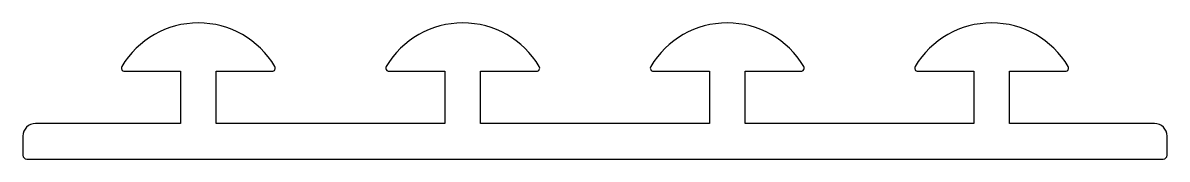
# Model space of a CAD drawing. Extents: x 2.1 to 92.1, y 1.9 to 12.6.
import ezdxf

# ---------------------------------------------------------------- set-up
doc = ezdxf.new("R2010")
doc.units = 0
doc.layers.get('0').update_dxf_attribs({"linetype": 'CONTINUOUS'})

msp = doc.modelspace()

# ---------------------------------------------------------------- linework, layer by layer
for p, q in [((10.14, 8.815), (14.542, 8.815)), ((14.542, 8.815), (14.542, 4.715)), ((17.342, 4.715), (17.342, 8.815)), ((17.342, 8.815), (21.744, 8.815)), ((30.94, 8.815), (35.342, 8.815)), ((35.342, 8.815), (35.342, 4.715)), ((38.142, 4.715), (38.142, 8.815)), ((38.142, 8.815), (42.544, 8.815)), ((51.74, 8.815), (56.142, 8.815)), ((56.142, 8.815), (56.142, 4.715)), ((58.942, 4.715), (58.942, 8.815)), ((58.942, 8.815), (63.344, 8.815)), ((72.54, 8.815), (76.942, 8.815)), ((76.942, 8.815), (76.942, 4.715)), ((79.742, 4.715), (79.742, 8.815)), ((79.742, 8.815), (84.144, 8.815)), ((14.542, 4.715), (3.142, 4.715)), ((35.342, 4.715), (17.342, 4.715)), ((56.142, 4.715), (38.142, 4.715)), ((76.942, 4.715), (58.942, 4.715)), ((91.142, 4.715), (79.742, 4.715)), ((2.142, 3.715), (2.142, 2.215)), ((92.142, 2.215), (92.142, 3.715)), ((2.442, 1.915), (91.842, 1.915))]:
    msp.add_line(p, q)
for centre, radius, start, end in [((15.942, 5.615), 7, 30.73787, 149.26213), ((36.742, 5.615), 7, 30.73787, 149.26213), ((57.542, 5.615), 7, 30.73787, 149.26213), ((78.342, 5.615), 7, 30.73787, 149.26213), ((10.14, 9.065), 0.25, 149.26213, 270), ((21.744, 9.065), 0.25, 270, 30.73787), ((30.94, 9.065), 0.25, 149.26213, 270), ((42.544, 9.065), 0.25, 270, 30.73787), ((51.74, 9.065), 0.25, 149.26213, 270), ((63.344, 9.065), 0.25, 270, 30.73787), ((72.54, 9.065), 0.25, 149.26213, 270), ((84.144, 9.065), 0.25, 270, 30.73787), ((3.142, 3.715), 1, 90, 180), ((91.142, 3.715), 1, 0, 90), ((2.442, 2.215), 0.3, 180, 270), ((91.842, 2.215), 0.3, 270, 0)]:
    msp.add_arc(centre, radius, start, end)

doc.saveas('drawing.dxf')
